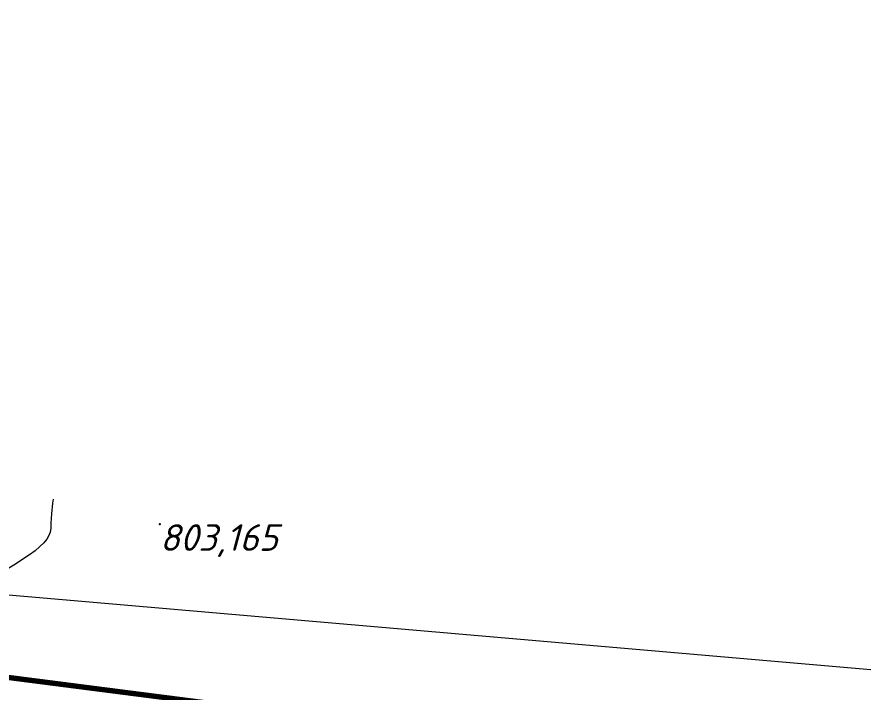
# Model space of a CAD drawing. Header units: metres. Extents: x 629572 to 645168, y 4785785 to 4790166.
# Drawn here: x 635222.99 to 635270.7, y 4788170.81 to 4788208.92 of the extents above; entities that cross this region are included whole.
import ezdxf

# ---------------------------------------------------------------- set-up
doc = ezdxf.new("R2010")
doc.units = ezdxf.units.M
doc.linetypes.add('Сплошная', pattern=[0])
doc.linetypes.add('Сплошная_0_50', pattern=[0])
for name, color, linetype in [('Газопровод подземный', 7, 'CONTINUOUS'), ('Горизонтали', 7, 'CONTINUOUS'), ('красная линия', 7, 'CONTINUOUS'), ('Нурсултан', 7, 'CONTINUOUS')]:
    doc.layers.add(name, color=color, linetype=linetype)
doc.styles.add('ISOCPEUR', font='isocpeui.ttf')
doc.styles.get("Standard").update_dxf_attribs({"font": 'isocpeui.ttf'})
doc.linetypes.add('GAZ_PODZ', pattern='A,4,-2.2,["|",Standard,S=1.8,R=0,X=-1.5,Y=-1],0,["-",Standard,S=1.5,R=0,X=-1.5,Y=0.05],4,-2,10,-2', length=24.2)

msp = doc.modelspace()

# ---------------------------------------------------------------- linework, layer by layer
at = {"layer": 'Газопровод подземный', "color": 50, "linetype": 'GAZ_PODZ', "lineweight": 13, "ltscale": 0.5, "flags": 128}
msp.add_lwpolyline([(635104.876, 4788186.491), (635281.55, 4788171.194)], dxfattribs=at)
at = {"layer": 'Горизонтали', "color": 34, "linetype": 'Сплошная', "lineweight": 0, "true_color": 0xa55200, "elevation": 803, "flags": 128}
msp.add_lwpolyline([(635225.042, 4788181.7), (635225.01, 4788181.477), (635224.937, 4788180.872), (635224.91, 4788180.355), (635224.909, 4788180.295), (635224.9, 4788180.038), (635224.863, 4788179.837), (635224.789, 4788179.641), (635224.674, 4788179.446), (635224.508, 4788179.238), (635224.294, 4788179.021), (635224.027, 4788178.793), (635223.706, 4788178.552), (635222.814, 4788177.969), (635221.245, 4788177.034), (635218.889, 4788175.625), (635217.022, 4788174.434), (635215.316, 4788173.263), (635213.398, 4788171.869), (635211.248, 4788170.243), (635208.356, 4788167.997), (635208.218, 4788167.89), (635201.718, 4788162.823), (635200.851, 4788162.148), (635200.623, 4788161.97), (635200.532, 4788161.9), (635200.486, 4788161.864), (635200.486, 4788161.864)], dxfattribs=at)
at = {"layer": 'красная линия', "color": 1, "linetype": 'Сплошная_0_50', "lineweight": 0, "true_color": 0xff0000, "const_width": 0.3, "elevation": 794.579, "flags": 128}
msp.add_lwpolyline([(635401.641, 4788148.595), (634957.655, 4788205.711), (634868.946, 4788233.682), (634603.956, 4788290.084), (634469.438, 4788276.801), (634466.442, 4788288.998), (634455.452, 4788300.111), (634423.85, 4788288.187), (634367.861, 4788295.693), (634267.843, 4788409.4), (634475.845, 4788682.207), (634474.555, 4788790.795), (634449.85, 4788818.401), (634024.042, 4788644.6), (633889.34, 4788556.209), (633827.944, 4788529.992), (633792.752, 4788543.316), (633784.34, 4788495.79), (633741.538, 4788462.098), (633741.25, 4788461.815), (633707.246, 4788430.797), (633615.343, 4788446.001), (633603.65, 4788448.117), (633593.847, 4788448.295), (633403.135, 4788458.998), (633383.735, 4788456.919), (632950.737, 4788523.705), (632422.446, 4788608.882), (631759.541, 4788723.01), (631749.061, 4788727.901), (631729.34, 4788731.902), (631702.953, 4788733.892), (631676.149, 4788739.917), (631633.151, 4788748.593), (631552.757, 4788764.604), (631505.748, 4788774.005), (631486.053, 4788777.916), (631418.334, 4788781.792), (630663.641, 4788895.085)], dxfattribs=at)
at = {"layer": 'Нурсултан', "color": 7}
msp.add_point((635231.058, 4788180.284, 16.488), dxfattribs=at)

# ---------------------------------------------------------------- texts
at = {"layer": 'Нурсултан', "color": 251, "insert": (635231.058, 4788180.284, 16.488), "char_height": 1.5, "attachment_point": 1, "style": 'ISOCPEUR'}
msp.add_mtext('803,165', dxfattribs=at)

doc.saveas('drawing.dxf')
